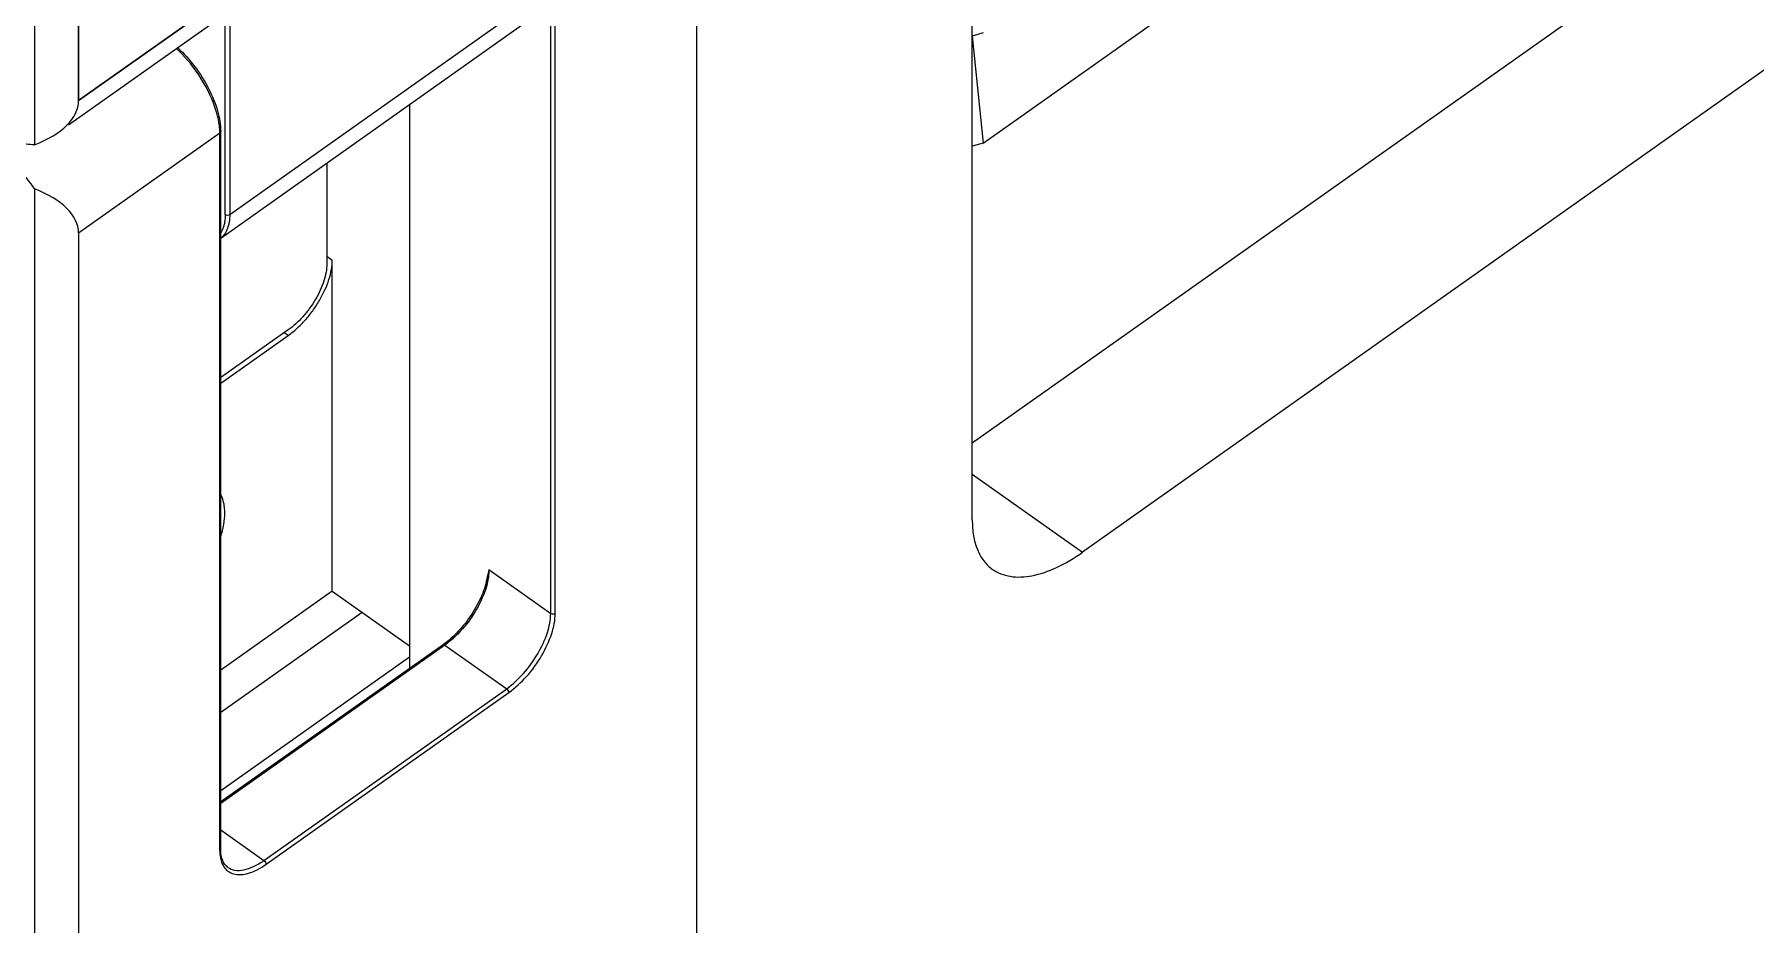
# Model space of a CAD drawing. Header units: millimetres. Extents: x 0 to 9253, y 0 to 2730.
# Drawn here: x 8893.1 to 9003.5, y 1125.8 to 1182.8 of the extents above; entities that cross this region are included whole.
import ezdxf

# ---------------------------------------------------------------- set-up
doc = ezdxf.new("R2010")
doc.units = ezdxf.units.MM
doc.layers.get('0').update_dxf_attribs({"lineweight": 13})

msp = doc.modelspace()

# ---------------------------------------------------------------- linework, layer by layer
at = {"color": 7, "linetype": 'Continuous'}
for p, q in [((8893.14, 1538.48), (8893.14, 1175.73)), ((8893.14, 1538.48), (8893.14, 1175.73)), ((8895.97, 1178.56), (8895.97, 1535.65)), ((8895.97, 1535.65), (8895.97, 1178.56)), ((8895.97, 1535.65), (8895.97, 1178.56)), ((8953.95, 1175.84), (9095.37, 1275.84)), ((8953.25, 1156.63), (9080.52, 1246.63)), ((9089.01, 1240.63), (8960.32, 1149.63)), ((8953.25, 1151.7), (8953.25, 1206.15)), ((8935.57, 1202.9), (8935.57, 839.86)), ((8926.23, 1145.71), (8926.23, 1191.67)), ((8926.52, 1145.71), (8926.52, 1191.67)), ((8905.37, 1171.27), (8905.37, 1190.48)), ((8905.66, 1190.48), (8905.66, 1171.27)), ((8905.02, 1184.96), (8895.97, 1178.56)), ((8895.97, 1178.56), (8905.02, 1184.96)), ((8905.66, 1171.27), (8925.88, 1185.57)), ((8925.23, 1183.98), (8905.08, 1169.73)), ((8904.37, 1183.38), (8895.32, 1176.98)), ((8904.37, 1183.38), (8895.32, 1176.98)), ((8953.95, 1182.9), (8953.25, 1182.69)), ((8953.25, 1182.69), (8953.95, 1175.84)), ((8917.18, 1178.29), (8917.18, 1142.19)), ((8905.02, 1176.47), (8895.97, 1170.07)), ((8905.02, 1130.51), (8905.02, 1176.47)), ((8905.08, 1130.61), (8905.08, 1176.57)), ((8953.95, 1175.84), (8953.25, 1175.63)), ((8911.88, 1174.54), (8911.88, 1168.09)), ((8893.14, 1172.9), (8893.14, 810.15)), ((8895.97, 1170.07), (8895.97, 812.98)), ((8911.88, 1168.59), (8912.23, 1168.34)), ((8912.23, 1147.13), (8912.23, 1168.34)), ((8909.4, 1163.87), (8905.08, 1160.81)), ((8905.08, 1160.45), (8909.4, 1163.51)), ((8909.4, 1163.51), (8909.15, 1163.69)), ((8953.25, 1154.63), (8960.32, 1149.63)), ((8922.27, 1148.51), (8926.23, 1145.71)), ((8912.23, 1147.13), (8905.08, 1142.07)), ((8912.23, 1147.13), (8917.18, 1143.63)), ((8914.15, 1145.77), (8905.08, 1139.36)), ((8919.33, 1143.7), (8905.08, 1133.63)), ((8919.45, 1143.68), (8905.08, 1133.52)), ((8905.08, 1134.36), (8917.18, 1142.92)), ((8919.45, 1143.68), (8923.41, 1140.88)), ((8907.85, 1129.88), (8923.41, 1140.88)), ((8907.99, 1129.64), (8923.55, 1140.64)), ((8905.08, 1131.84), (8907.85, 1129.88))]:
    msp.add_line(p, q, dxfattribs=at)
msp.add_arc((8896.33, 1175.51), 8.7, 44.0928, 47.1254, dxfattribs=at)
for centre, start_param, end_param in [((8888.9, 1178.56), 5.35589, 6.283185), ((8888.9, 1178.56), 5.35589, 6.283185), ((8888.9, 1170.07), 0, 0.927295)]:
    msp.add_ellipse(centre, major_axis=(7.07, 0), ratio=0.5, start_param=start_param, end_param=end_param, dxfattribs=at)
for points, knots in [([(8902.33, 1181.94), (8902.73, 1181.57), (8903.46, 1180.75), (8904.33, 1179.38), (8904.91, 1177.98), (8905.08, 1177.02), (8905.08, 1176.57)], [0, 0, 0, 0, 0.264338, 0.532769, 0.783642, 1, 1, 1, 1]), ([(8904.85, 1177.69), (8904.66, 1178.39), (8904.03, 1179.79), (8903.12, 1181), (8902.58, 1181.56)], [0, 0, 0, 0, 0.4849, 1, 1, 1, 1]), ([(8904.98, 1177.06), (8904.97, 1177.11), (8904.94, 1177.32), (8904.89, 1177.53), (8904.85, 1177.69)], [0, 0, 0, 0, 0.241837, 1, 1, 1, 1]), ([(8905.02, 1176.47), (8905.02, 1176.52), (8905.02, 1176.71), (8905, 1176.91), (8904.98, 1177.06)], [0, 0, 0, 0, 0.239802, 1, 1, 1, 1]), ([(8893.14, 1175.73), (8892.8, 1175.72), (8892.03, 1175.89), (8891.37, 1176.28), (8891.02, 1176.53)], [0, 0, 0, 0, 0.444783, 1, 1, 1, 1]), ([(8905.08, 1176.57), (8905.08, 1176.54), (8905.06, 1176.5), (8905.03, 1176.48), (8905.02, 1176.47)], [0, 0, 0, 0, 0.724037, 1, 1, 1, 1]), ([(8891.02, 1175.11), (8891.42, 1174.82), (8892.19, 1174.14), (8892.84, 1173.34), (8893.14, 1172.9)], [0, 0, 0, 0, 0.482137, 1, 1, 1, 1]), ([(8905.37, 1171.27), (8905.37, 1171.15), (8905.36, 1170.93), (8905.29, 1170.53), (8905.18, 1170.25), (8905.08, 1170.09)], [0, 0, 0, 0, 0.279599, 0.538583, 1, 1, 1, 1]), ([(8905.66, 1171.27), (8905.66, 1171.1), (8905.64, 1170.8), (8905.53, 1170.37), (8905.35, 1170.01), (8905.18, 1169.82), (8905.08, 1169.74)], [0, 0, 0, 0, 0.288276, 0.547179, 0.781389, 1, 1, 1, 1]), ([(8909.4, 1163.51), (8909.6, 1163.65), (8909.98, 1163.96), (8910.5, 1164.49), (8910.99, 1165.09), (8911.41, 1165.74), (8911.76, 1166.41), (8912.03, 1167.08), (8912.19, 1167.72), (8912.23, 1168.14), (8912.23, 1168.34)], [0, 0, 0, 0, 0.122839, 0.253633, 0.388779, 0.524463, 0.656782, 0.782076, 0.897245, 1, 1, 1, 1]), ([(8911.88, 1168.09), (8911.88, 1167.92), (8911.84, 1167.55), (8911.7, 1166.99), (8911.47, 1166.4), (8911.16, 1165.82), (8910.79, 1165.25), (8910.37, 1164.72), (8909.91, 1164.25), (8909.57, 1163.98), (8909.4, 1163.87)], [0, 0, 0, 0, 0.102765, 0.217914, 0.343217, 0.475537, 0.611221, 0.746379, 0.877149, 1, 1, 1, 1]), ([(8905.34, 1152.15), (8905.34, 1152.26), (8905.32, 1152.67), (8905.22, 1153.07), (8905.08, 1153.33)], [0, 0, 0, 0, 0.277393, 1, 1, 1, 1]), ([(8905.08, 1150.61), (8905.16, 1150.88), (8905.29, 1151.38), (8905.34, 1151.9), (8905.34, 1152.15)], [0, 0, 0, 0, 0.527431, 1, 1, 1, 1]), ([(8953.25, 1151.7), (8953.25, 1151.36), (8953.29, 1150.71), (8953.53, 1149.81), (8953.94, 1149.06), (8954.33, 1148.68), (8954.54, 1148.53)], [0, 0, 0, 0, 0.289414, 0.54828, 0.781456, 1, 1, 1, 1]), ([(8954.54, 1148.53), (8954.87, 1148.3), (8955.72, 1147.98), (8957.17, 1148.07), (8958.75, 1148.63), (8959.79, 1149.25), (8960.32, 1149.63)], [0, 0, 0, 0, 0.195804, 0.420066, 0.687916, 1, 1, 1, 1]), ([(8922.27, 1148.51), (8922.27, 1148.39), (8922.24, 1147.88), (8922.11, 1147.38), (8921.97, 1147.01)], [0, 0, 0, 0, 0.225119, 1, 1, 1, 1]), ([(8922.27, 1148.51), (8922.26, 1148.47), (8922.22, 1148.32), (8922.18, 1148.16), (8922.16, 1148.04)], [0, 0, 0, 0, 0.246218, 1, 1, 1, 1]), ([(8922.16, 1148.04), (8922.1, 1147.64), (8921.83, 1146.81), (8921.19, 1145.63), (8920.36, 1144.56), (8919.68, 1143.95), (8919.33, 1143.7)], [0, 0, 0, 0, 0.230617, 0.489922, 0.754465, 1, 1, 1, 1]), ([(8921.97, 1147.01), (8921.79, 1146.54), (8921.32, 1145.62), (8920.68, 1144.81), (8920.32, 1144.44)], [0, 0, 0, 0, 0.49323, 1, 1, 1, 1]), ([(8923.41, 1140.88), (8923.8, 1141.16), (8924.55, 1141.86), (8925.43, 1143.08), (8926.04, 1144.38), (8926.23, 1145.29), (8926.23, 1145.71)], [0, 0, 0, 0, 0.253695, 0.524646, 0.782314, 1, 1, 1, 1]), ([(8923.55, 1140.64), (8923.96, 1140.94), (8924.75, 1141.66), (8925.68, 1142.95), (8926.32, 1144.32), (8926.52, 1145.27), (8926.52, 1145.71)], [0, 0, 0, 0, 0.253701, 0.524646, 0.782308, 1, 1, 1, 1]), ([(8920.32, 1144.44), (8920.25, 1144.37), (8919.98, 1144.1), (8919.68, 1143.85), (8919.45, 1143.68)], [0, 0, 0, 0, 0.260186, 1, 1, 1, 1]), ([(8919.45, 1143.68), (8919.44, 1143.69), (8919.4, 1143.71), (8919.35, 1143.72), (8919.33, 1143.7)], [0, 0, 0, 0, 0.319577, 1, 1, 1, 1]), ([(8923.55, 1140.64), (8923.55, 1140.69), (8923.51, 1140.78), (8923.45, 1140.85), (8923.41, 1140.88)], [0, 0, 0, 0, 0.474671, 1, 1, 1, 1]), ([(8905.02, 1130.51), (8905.03, 1130.52), (8905.06, 1130.54), (8905.08, 1130.58), (8905.08, 1130.61)], [0, 0, 0, 0, 0.275963, 1, 1, 1, 1]), ([(8905.02, 1130.51), (8905.02, 1130.4), (8905.04, 1130.01), (8905.17, 1129.61), (8905.35, 1129.39)], [0, 0, 0, 0, 0.28432, 1, 1, 1, 1]), ([(8905.54, 1129.44), (8905.47, 1129.5), (8905.33, 1129.63), (8905.19, 1129.9), (8905.1, 1130.23), (8905.08, 1130.48), (8905.08, 1130.61)], [0, 0, 0, 0, 0.205198, 0.432748, 0.69551, 1, 1, 1, 1]), ([(8905.54, 1129.44), (8905.67, 1129.35), (8906.01, 1129.22), (8906.59, 1129.26), (8907.22, 1129.48), (8907.64, 1129.73), (8907.85, 1129.88)], [0, 0, 0, 0, 0.195807, 0.420075, 0.687922, 1, 1, 1, 1]), ([(8905.89, 1129.03), (8906.2, 1128.94), (8906.75, 1128.99), (8907.44, 1129.28), (8907.81, 1129.51), (8907.99, 1129.64)], [0, 0, 0, 0, 0.429731, 0.697915, 1, 1, 1, 1]), ([(8907.85, 1129.88), (8907.89, 1129.85), (8907.95, 1129.78), (8907.99, 1129.69), (8907.99, 1129.64)], [0, 0, 0, 0, 0.525329, 1, 1, 1, 1]), ([(8905.35, 1129.39), (8905.41, 1129.3), (8905.58, 1129.15), (8905.78, 1129.06), (8905.89, 1129.03)], [0, 0, 0, 0, 0.498386, 1, 1, 1, 1])]:
    msp.add_open_spline(points, degree=3, knots=knots, dxfattribs=at)
for points in [[(8905.37, 1171.27), (8905.41, 1171.24), (8905.52, 1171.21), (8905.62, 1171.24), (8905.66, 1171.27)], [(8926.23, 1145.71), (8926.31, 1145.66), (8926.44, 1145.66), (8926.52, 1145.71)]]:
    msp.add_open_spline(points, degree=3, dxfattribs=at)

doc.saveas('drawing.dxf')
